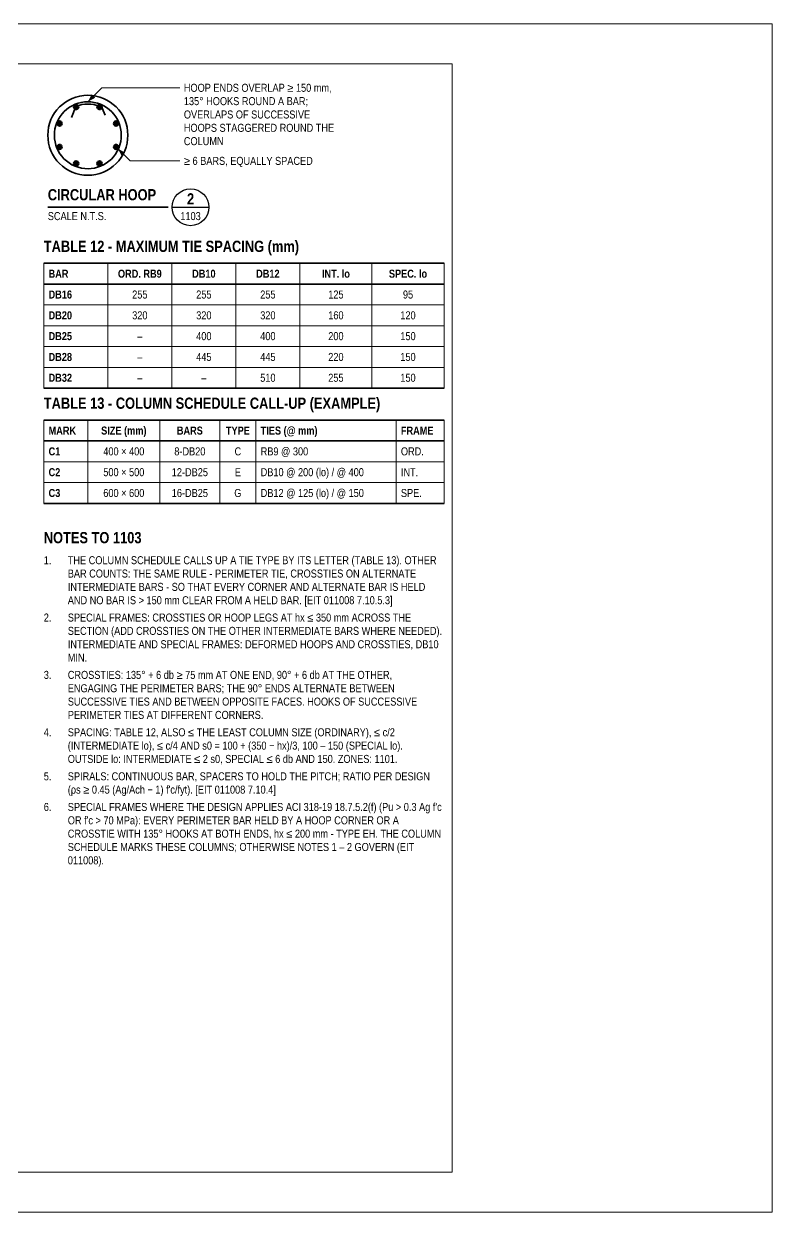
# Model space of a CAD drawing. Header units: millimetres. Extents: x 0 to 45000, y 0 to 7425.
# Drawn here: x 28824 to 33500, y 0 to 7425 of the extents above; entities that cross this region are included whole.
import ezdxf
from ezdxf.enums import TextEntityAlignment as Align

# ---------------------------------------------------------------- set-up
doc = ezdxf.new("R2010")
doc.units = ezdxf.units.MM
doc.header["$LTSCALE"] = 3.75
for name, color, linetype, lineweight in [('S-ANNO', 3, 'Continuous', 18), ('S-CONC', 4, 'Continuous', 35), ('S-DET', 7, 'Continuous', 18), ('S-REBR', 1, 'Continuous', 50), ('S-REBR-SEC', 30, 'Continuous', 35), ('S-SYMB', 6, 'Continuous', 25), ('S-TEXT', 7, 'Continuous', 18), ('S-TITLE', 4, 'Continuous', 35), ('S-TTLB', 4, 'Continuous', 35), ('S-TTLB-THIN', 8, 'Continuous', 18)]:
    doc.layers.add(name, color=color, linetype=linetype, lineweight=lineweight)
doc.layers.add('S-SHEET', color=9, linetype='Continuous', lineweight=13, plot=False)
doc.layers.add('S-TB-AREA', color=9, linetype='Continuous', lineweight=13, plot=False)
doc.styles.add('AN', font='ARIALN_0.TTF')
doc.styles.add('ANB', font='ARIALNB_0.TTF')

# ---------------------------------------------------------------- blocks, each defined once
blk = doc.blocks.new('DET-1103-2', base_point=(9750, -40250))
at = {"layer": 'S-REBR'}
h = blk.add_hatch(color=256, dxfattribs=at)
h.dxf.hatch_style = 1
edge = h.paths.add_edge_path()
edge.add_arc((9926.9, -39823.5), 13.8, 0, 360)
h = blk.add_hatch(color=256, dxfattribs=at)
h.dxf.hatch_style = 1
edge = h.paths.add_edge_path()
edge.add_arc((10073.1, -39823.5), 13.8, 0, 360)
h = blk.add_hatch(color=256, dxfattribs=at)
h.dxf.hatch_style = 1
edge = h.paths.add_edge_path()
edge.add_arc((9823.5, -39926.9), 13.8, 0, 360)
h = blk.add_hatch(color=256, dxfattribs=at)
h.dxf.hatch_style = 1
edge = h.paths.add_edge_path()
edge.add_arc((10176.5, -39926.9), 13.8, 0, 360)
h = blk.add_hatch(color=256, dxfattribs=at)
h.dxf.hatch_style = 1
edge = h.paths.add_edge_path()
edge.add_arc((9823.5, -40073.1), 13.8, 0, 360)
h = blk.add_hatch(color=256, dxfattribs=at)
h.dxf.hatch_style = 1
edge = h.paths.add_edge_path()
edge.add_arc((10176.5, -40073.1), 13.8, 0, 360)
h = blk.add_hatch(color=256, dxfattribs=at)
h.dxf.hatch_style = 1
edge = h.paths.add_edge_path()
edge.add_arc((9926.9, -40176.5), 13.8, 0, 360)
h = blk.add_hatch(color=256, dxfattribs=at)
h.dxf.hatch_style = 1
edge = h.paths.add_edge_path()
edge.add_arc((10073.1, -40176.5), 13.8, 0, 360)
at = {"layer": 'S-ANNO', "flags": 128}
for points in [[(10000, -39790.8), (10087.2, -39703.6), (10500, -39703.6), (10575, -39703.6)], [(10187.2, -40083.9), (10263.6, -40160.3), (10500, -40160.3), (10575, -40160.3)]]:
    blk.add_lwpolyline(points, dxfattribs=at)
at = {"layer": 'S-ANNO'}
for points in [[(10000, -39790.8), (10046, -39766), (10024.7, -39744.8)], [(10187.2, -40083.9), (10212, -40129.8), (10233.2, -40108.6)]]:
    blk.add_solid(points, dxfattribs=at)
at = {"layer": 'S-CONC'}
blk.add_circle((10000, -40000), 250, dxfattribs=at)
at = {"layer": 'S-REBR'}
for centre in [(9926.9, -39823.5), (10073.1, -39823.5), (9823.5, -39926.9), (10176.5, -39926.9), (9823.5, -40073.1), (10176.5, -40073.1), (9926.9, -40176.5), (10073.1, -40176.5)]:
    blk.add_circle(centre, 13.8, dxfattribs=at)
at = {"layer": 'S-REBR-SEC'}
for p, q in [((9925.4, -39820), (9897.1, -39888.3)), ((10080.1, -39806.7), (10108.4, -39875))]:
    blk.add_line(p, q, dxfattribs=at)
for radius, end in [(209.2, 427.49), (194.8, 112.5)]:
    blk.add_arc((10000, -40000), radius, 67.5, end, dxfattribs=at)
at = {"layer": 'S-TEXT', "char_height": 50, "attachment_point": 1, "style": 'AN'}
for s, insert, width in [('HOOP ENDS OVERLAP ≥ 150 mm,\\P135° HOOKS ROUND A BAR;\\POVERLAPS OF SUCCESSIVE\\PHOOPS STAGGERED ROUND THE\\PCOLUMN', (10600, -39678.6), 988.795), ('≥ 6 BARS, EQUALLY SPACED', (10600, -40135.3), 850.175)]:
    blk.add_mtext(s, dxfattribs=dict(at, insert=insert, width=width))
blk = doc.blocks.new('VT-1103-2', base_point=(238.96, 246.54))
at = {"layer": 'S-SYMB'}
blk.add_line((270.04, 251.14), (279.24, 251.14), dxfattribs=at)
blk.add_circle((274.64, 251.14), 4.6, dxfattribs=at)
at = {"layer": 'S-TITLE'}
blk.add_line((238.96, 251.14), (269.04, 251.14), dxfattribs=at)
at = {"layer": 'S-TEXT'}
for s, height, style, p in [('2', 2.8, 'ANB', (274.64, 253.24)), ('1103', 2, 'AN', (274.64, 248.94))]:
    blk.add_text(s, height=height, dxfattribs=dict(at, style=style)).set_placement(p, align=Align.MIDDLE_CENTER)
at = {"layer": 'S-TEXT', "style": 'AN'}
blk.add_text('SCALE N.T.S.', height=2, dxfattribs=at).set_placement((238.96, 249.94), align=Align.TOP_LEFT)
at = {"layer": 'S-TITLE', "style": 'ANB'}
blk.add_text('CIRCULAR HOOP', height=2.8, dxfattribs=at).set_placement((238.96, 252.04), align=Align.BOTTOM_LEFT)
blk = doc.blocks.new('TBL-1103-1', base_point=(237.96, 205.94))
at = {"layer": 'S-TTLB'}
for p, q in [((237.96, 237.14), (338, 237.14)), ((237.96, 231.94), (338, 231.94)), ((237.96, 205.94), (338, 205.94))]:
    blk.add_line(p, q, dxfattribs=at)
at = {"layer": 'S-TTLB-THIN'}
for p, q in [((237.96, 237.14), (237.96, 205.94)), ((253.96, 237.14), (253.96, 205.94)), ((269.96, 237.14), (269.96, 205.94)), ((285.96, 237.14), (285.96, 205.94)), ((301.96, 237.14), (301.96, 205.94)), ((319.96, 237.14), (319.96, 205.94)), ((338, 237.14), (338, 205.94)), ((237.96, 226.74), (338, 226.74)), ((237.96, 221.54), (338, 221.54)), ((237.96, 216.34), (338, 216.34)), ((237.96, 211.14), (338, 211.14))]:
    blk.add_line(p, q, dxfattribs=at)
at = {"layer": 'S-TEXT', "style": 'ANB'}
for s, p in [('BAR', (239.16, 234.54)), ('DB16', (239.16, 229.34)), ('DB20', (239.16, 224.14)), ('DB25', (239.16, 218.94)), ('DB28', (239.16, 213.74)), ('DB32', (239.16, 208.54))]:
    blk.add_text(s, height=2, dxfattribs=at).set_placement(p, align=Align.MIDDLE_LEFT)
at = {"layer": 'S-TEXT'}
for s, style, p in [('ORD. RB9', 'ANB', (261.96, 234.54)), ('DB10', 'ANB', (277.96, 234.54)), ('DB12', 'ANB', (293.96, 234.54)), ('INT. lo', 'ANB', (310.96, 234.54)), ('SPEC. lo', 'ANB', (328.98, 234.54)), ('255', 'AN', (261.96, 229.34)), ('255', 'AN', (277.96, 229.34)), ('255', 'AN', (293.96, 229.34)), ('125', 'AN', (310.96, 229.34)), ('95', 'AN', (328.98, 229.34)), ('320', 'AN', (261.96, 224.14)), ('320', 'AN', (277.96, 224.14)), ('320', 'AN', (293.96, 224.14)), ('160', 'AN', (310.96, 224.14)), ('120', 'AN', (328.98, 224.14)), ('400', 'AN', (277.96, 218.94)), ('400', 'AN', (293.96, 218.94)), ('200', 'AN', (310.96, 218.94)), ('150', 'AN', (328.98, 218.94)), ('–', 'AN', (261.96, 218.94)), ('445', 'AN', (277.96, 213.74)), ('445', 'AN', (293.96, 213.74)), ('220', 'AN', (310.96, 213.74)), ('150', 'AN', (328.98, 213.74)), ('–', 'AN', (261.96, 213.74)), ('–', 'AN', (261.96, 208.54)), ('–', 'AN', (277.96, 208.54)), ('510', 'AN', (293.96, 208.54)), ('255', 'AN', (310.96, 208.54)), ('150', 'AN', (328.98, 208.54))]:
    blk.add_text(s, height=2, dxfattribs=dict(at, style=style)).set_placement(p, align=Align.MIDDLE_CENTER)
at = {"layer": 'S-TITLE', "style": 'ANB'}
blk.add_text('TABLE 12 - MAXIMUM TIE SPACING (mm)', height=2.8, dxfattribs=at).set_placement((237.96, 239.14), align=Align.BOTTOM_LEFT)
blk = doc.blocks.new('TBL-1103-2', base_point=(237.96, 177.14))
at = {"layer": 'S-TTLB'}
for p, q in [((237.96, 197.94), (338, 197.94)), ((237.96, 192.74), (338, 192.74)), ((237.96, 177.14), (338, 177.14))]:
    blk.add_line(p, q, dxfattribs=at)
at = {"layer": 'S-TTLB-THIN'}
for p, q in [((237.96, 197.94), (237.96, 177.14)), ((248.96, 197.94), (248.96, 177.14)), ((266.96, 197.94), (266.96, 177.14)), ((281.96, 197.94), (281.96, 177.14)), ((290.96, 197.94), (290.96, 177.14)), ((326, 197.94), (326, 177.14)), ((338, 197.94), (338, 177.14)), ((237.96, 187.54), (338, 187.54)), ((237.96, 182.34), (338, 182.34))]:
    blk.add_line(p, q, dxfattribs=at)
at = {"layer": 'S-TEXT'}
for s, style, p in [('MARK', 'ANB', (239.16, 195.34)), ('TIES (@ mm)', 'ANB', (292.16, 195.34)), ('FRAME', 'ANB', (327.2, 195.34)), ('C1', 'ANB', (239.16, 190.14)), ('RB9 @ 300', 'AN', (292.16, 190.14)), ('ORD.', 'AN', (327.2, 190.14)), ('C2', 'ANB', (239.16, 184.94)), ('DB10 @ 200 (lo) / @ 400', 'AN', (292.16, 184.94)), ('INT.', 'AN', (327.2, 184.94)), ('C3', 'ANB', (239.16, 179.74)), ('DB12 @ 125 (lo) / @ 150', 'AN', (292.16, 179.74)), ('SPE.', 'AN', (327.2, 179.74))]:
    blk.add_text(s, height=2, dxfattribs=dict(at, style=style)).set_placement(p, align=Align.MIDDLE_LEFT)
for s, style, p in [('SIZE (mm)', 'ANB', (257.96, 195.34)), ('BARS', 'ANB', (274.46, 195.34)), ('TYPE', 'ANB', (286.46, 195.34)), ('400 × 400', 'AN', (257.96, 190.14)), ('8-DB20', 'AN', (274.46, 190.14)), ('C', 'AN', (286.46, 190.14)), ('500 × 500', 'AN', (257.96, 184.94)), ('12-DB25', 'AN', (274.46, 184.94)), ('E', 'AN', (286.46, 184.94)), ('600 × 600', 'AN', (257.96, 179.74)), ('16-DB25', 'AN', (274.46, 179.74)), ('G', 'AN', (286.46, 179.74))]:
    blk.add_text(s, height=2, dxfattribs=dict(at, style=style)).set_placement(p, align=Align.MIDDLE_CENTER)
at = {"layer": 'S-TITLE', "style": 'ANB'}
blk.add_text('TABLE 13 - COLUMN SCHEDULE CALL-UP (EXAMPLE)', height=2.8, dxfattribs=at).set_placement((237.96, 199.94), align=Align.BOTTOM_LEFT)
blk = doc.blocks.new('NOTES-1103-1', base_point=(237.96, 86.34))
at = {"layer": 'S-TEXT', "style": 'AN'}
for s, p in [('1.', (237.96, 161.34)), ('THE COLUMN SCHEDULE CALLS UP A TIE TYPE BY ITS LETTER (TABLE 13). OTHER', (243.96, 161.34)), ('BAR COUNTS: THE SAME RULE - PERIMETER TIE, CROSSTIES ON ALTERNATE', (243.96, 158.01)), ('INTERMEDIATE BARS - SO THAT EVERY CORNER AND ALTERNATE BAR IS HELD', (243.96, 154.68)), ('AND NO BAR IS > 150 mm CLEAR FROM A HELD BAR. [EIT 011008 7.10.5.3]', (243.96, 151.34)), ('2.', (237.96, 147.01)), ('SPECIAL FRAMES: CROSSTIES OR HOOP LEGS AT hx ≤ 350 mm ACROSS THE', (243.96, 147.01)), ('SECTION (ADD CROSSTIES ON THE OTHER INTERMEDIATE BARS WHERE NEEDED).', (243.96, 143.68)), ('INTERMEDIATE AND SPECIAL FRAMES: DEFORMED HOOPS AND CROSSTIES, DB10', (243.96, 140.34)), ('MIN.', (243.96, 137.01)), ('3.', (237.96, 132.68)), ('CROSSTIES: 135° + 6 db ≥ 75 mm AT ONE END, 90° + 6 db AT THE OTHER,', (243.96, 132.68)), ('ENGAGING THE PERIMETER BARS; THE 90° ENDS ALTERNATE BETWEEN', (243.96, 129.34)), ('SUCCESSIVE TIES AND BETWEEN OPPOSITE FACES. HOOKS OF SUCCESSIVE', (243.96, 126.01)), ('PERIMETER TIES AT DIFFERENT CORNERS.', (243.96, 122.68)), ('4.', (237.96, 118.34)), ('SPACING: TABLE 12, ALSO ≤ THE LEAST COLUMN SIZE (ORDINARY), ≤ c/2', (243.96, 118.34)), ('(INTERMEDIATE lo), ≤ c/4 AND s0 = 100 + (350 − hx)/3, 100 – 150 (SPECIAL lo).', (243.96, 115.01)), ('OUTSIDE lo: INTERMEDIATE ≤ 2 s0, SPECIAL ≤ 6 db AND 150. ZONES: 1101.', (243.96, 111.68)), ('5.', (237.96, 107.34)), ('SPIRALS: CONTINUOUS BAR, SPACERS TO HOLD THE PITCH; RATIO PER DESIGN', (243.96, 107.34)), ("(ρs ≥ 0.45 (Ag/Ach − 1) f'c/fyt). [EIT 011008 7.10.4]", (243.96, 104.01)), ('6.', (237.96, 99.68)), ("SPECIAL FRAMES WHERE THE DESIGN APPLIES ACI 318-19 18.7.5.2(f) (Pu > 0.3 Ag f'c", (243.96, 99.68)), ("OR f'c > 70 MPa): EVERY PERIMETER BAR HELD BY A HOOP CORNER OR A", (243.96, 96.34)), ('CROSSTIE WITH 135° HOOKS AT BOTH ENDS, hx ≤ 200 mm - TYPE EH. THE COLUMN', (243.96, 93.01)), ('SCHEDULE MARKS THESE COLUMNS; OTHERWISE NOTES 1 – 2 GOVERN (EIT', (243.96, 89.68)), ('011008).', (243.96, 86.34))]:
    blk.add_text(s, height=2, dxfattribs=at).set_placement(p, align=Align.BOTTOM_LEFT)
at = {"layer": 'S-TITLE', "style": 'ANB'}
blk.add_text('NOTES TO 1103', height=2.8, dxfattribs=at).set_placement((237.96, 166.34), align=Align.BOTTOM_LEFT)

msp = doc.modelspace()

# ---------------------------------------------------------------- linework, layer by layer
at = {"layer": 'S-SHEET', "flags": 128}
msp.add_lwpolyline([(23000, 0), (33500, 0), (33500, 7425), (23000, 7425)], close=True, dxfattribs=at)
at = {"layer": 'S-TB-AREA', "flags": 128}
msp.add_lwpolyline([(23500, 250), (31500, 250), (31500, 7175), (23500, 7175)], close=True, dxfattribs=at)

# ---------------------------------------------------------------- block references
at = {"layer": 'S-DET', "zscale": 25}
msp.add_blockref('DET-1103-2', (28974.1, 6478.6), dxfattribs=at)
at = {"layer": 'S-TEXT', "xscale": 25, "yscale": 25, "zscale": 25}
for name, p in [('VT-1103-2', (28974, 6163.5)), ('TBL-1103-1', (28949, 5148.5)), ('TBL-1103-2', (28949, 4428.5)), ('NOTES-1103-1', (28949, 2158.5))]:
    msp.add_blockref(name, p, dxfattribs=at)

doc.saveas('drawing.dxf')
